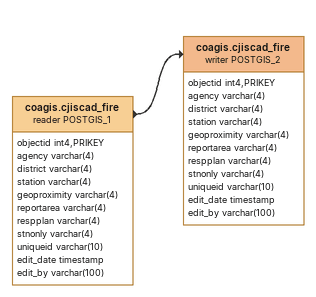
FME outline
coagis.cjiscad_fire (reader POSTGIS_1)
    attributes: objectid int4,PRIKEY, agency varchar(4), district varchar(4), station varchar(4), geoproximity varchar(4), reportarea varchar(4), respplan varchar(4), stnonly varchar(4), uniqueid varchar(10), edit_date timestamp, edit_by varchar(100)
    -> coagis.cjiscad_fire (writer POSTGIS_2)
coagis.cjiscad_fire (writer POSTGIS_2)
    attributes: objectid int4,PRIKEY, agency varchar(4), district varchar(4), station varchar(4), geoproximity varchar(4), reportarea varchar(4), respplan varchar(4), stnonly varchar(4), uniqueid varchar(10), edit_date timestamp, edit_by varchar(100)
